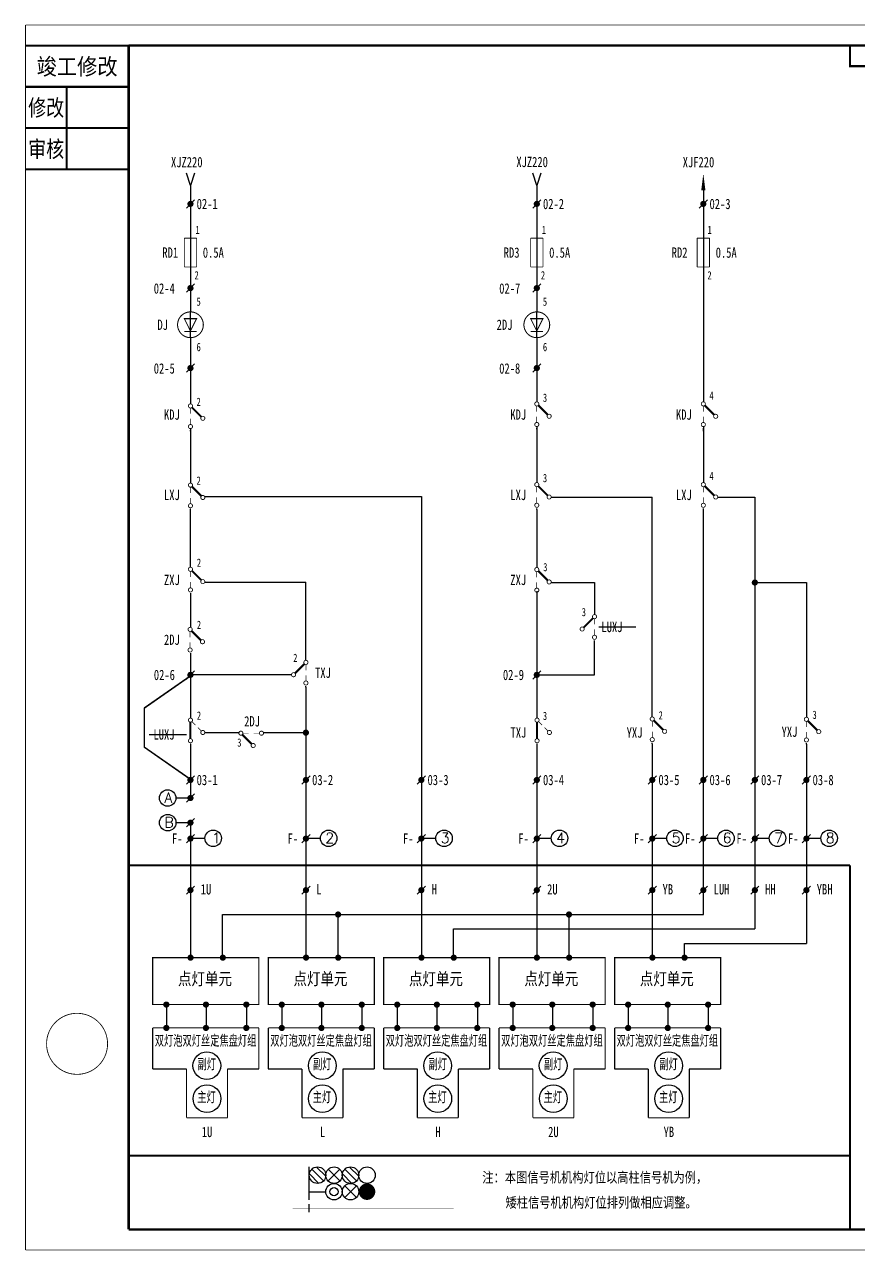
# Model space of a CAD drawing. Header units: millimetres. Extents: x -220 to 200, y -264 to 33.
# Drawn here: x -220.2 to -18, y -264.2 to 33 of the extents above; entities that cross this region are included whole.
import ezdxf
from ezdxf.enums import TextEntityAlignment as Align

# ---------------------------------------------------------------- set-up
doc = ezdxf.new("R2010")
doc.units = ezdxf.units.MM
doc.styles.add('CHINESE', font='SimSun.ttf', dxfattribs={"width": 0.9})
doc.styles.add('HZ', font='txt.shx', dxfattribs={"bigfont": 'hz.shx'})
doc.styles.add('ITALICC', font='txt', dxfattribs={"width": 0.75})

# ---------------------------------------------------------------- blocks, each defined once
blk = doc.blocks.new('234')
at = {"const_width": 0.2}
for points in [[(0.5, -0.5, 1), (-0.5, -0.5, 1)], [(3.5, -3.5, 1), (2.5, -3.5, 1)], [(0.5, -5.5, 1), (-0.5, -5.5, 1)]]:
    blk.add_lwpolyline(points, format="xyb", close=True, dxfattribs=at)
for points, const_width in [([(0, -1), (0, -5)], 0.5), ([(0.35, -0.85), (1.2, -1.7)], 0.15), ([(1.8, -2.3), (2.65, -3.15)], 0.15)]:
    blk.add_lwpolyline(points, dxfattribs=dict(const_width=const_width))
blk.add_lwpolyline([(2, -4.5, 0, 0, 0), (2, -5.5, 0.8, 0, 0), (2, -7.7, 0, 0, 0)], format="xyseb")
at = {"width": 0.8}
blk.add_attdef('0', text='', height=2, dxfattribs=at).set_placement((2, 0), align=Align.MIDDLE)
blk.add_attdef('RELAY', text='', height=2, dxfattribs=at).set_placement((-1, -3), align=Align.MIDDLE_RIGHT)
blk = doc.blocks.new('144')
at = {"const_width": 0.2}
for points in [[(1, 0, -1), (0, 0, -1)], [(6, 0, -1), (5, 0, -1)], [(4, -3, -1), (3, -3, -1)]]:
    blk.add_lwpolyline(points, format="xyb", close=True, dxfattribs=at)
for points, const_width in [([(2.4, 0), (1, 0)], 0.15), ([(5, 0), (3.6, 0)], 0.15), ([(0.85, -0.35), (3.15, -2.65)], 0.5)]:
    blk.add_lwpolyline(points, dxfattribs=dict(const_width=const_width))
blk.add_lwpolyline([(5.5, -1.3, 0, 0, 0), (5.5, -2.3, 0.8, 0, 0), (5.5, -4.5, 0, 0, 0)], format="xyseb")
at = {"width": 0.8}
for tag, p in [('RELAY', (3, 2.2)), ('0', (0, -2))]:
    blk.add_attdef(tag, text='', height=2, dxfattribs=at).set_placement(p, align=Align.MIDDLE)
blk = doc.blocks.new('244')
at = {"const_width": 0.2}
for points in [[(0.5, -0.5, 1), (-0.5, -0.5, 1)], [(3.5, -3.5, 1), (2.5, -3.5, 1)], [(0.5, -5.5, 1), (-0.5, -5.5, 1)]]:
    blk.add_lwpolyline(points, format="xyb", close=True, dxfattribs=at)
for points, const_width in [([(0, -1), (0, -2.4)], 0.15), ([(0.35, -0.85), (2.65, -3.15)], 0.5), ([(0, -3.6), (0, -5)], 0.15)]:
    blk.add_lwpolyline(points, dxfattribs=dict(const_width=const_width))
blk.add_lwpolyline([(2, -4.5, 0, 0, 0), (2, -5.5, 0.8, 0, 0), (2, -7.7, 0, 0, 0)], format="xyseb")
at = {"width": 0.8}
blk.add_attdef('0', text='', height=2, dxfattribs=at).set_placement((2, 0), align=Align.MIDDLE)
blk.add_attdef('RELAY', text='', height=2, dxfattribs=at).set_placement((-1, -3), align=Align.MIDDLE_RIGHT)
blk = doc.blocks.new('224')
at = {"const_width": 0.2}
for points in [[(0.5, -0.5, 1), (-0.5, -0.5, 1)], [(3.5, -3.5, 1), (2.5, -3.5, 1)], [(0.5, -5.5, 1), (-0.5, -5.5, 1)]]:
    blk.add_lwpolyline(points, format="xyb", close=True, dxfattribs=at)
for points, const_width in [([(0, -1), (0, -2.4)], 0.15), ([(0.35, -0.85), (2.65, -3.15)], 0.5), ([(0, -3.6), (0, -5)], 0.15)]:
    blk.add_lwpolyline(points, dxfattribs=dict(const_width=const_width))
blk.add_lwpolyline([(2, -7.7, 0, 0, 0), (2, -6.7, 0.8, 0, 0), (2, -4.5, 0, 0, 0)], format="xyseb")
at = {"width": 0.8}
blk.add_attdef('0', text='', height=2, dxfattribs=at).set_placement((2, 0), align=Align.MIDDLE)
blk.add_attdef('RELAY', text='', height=2, dxfattribs=at).set_placement((-1, -3), align=Align.MIDDLE_RIGHT)
blk = doc.blocks.new('W51')
for p, q in [((0, 0), (-1, 3)), ((1, 3), (0, 0))]:
    blk.add_line(p, q)
blk = doc.blocks.new('W56')
blk.add_lwpolyline([(-4, 0, 0, 1, 0), (0, 0, 1, 1, 0)], format="xyseb")
blk = doc.blocks.new('WK')
at = {"const_width": 0.5}
for points in [[(0, 0), (0, 5), (30, 5), (30, 0), (0, 0)], [(16, 0), (16, 5)]]:
    blk.add_lwpolyline(points, dxfattribs=at)

msp = doc.modelspace()

# ---------------------------------------------------------------- linework, layer by layer
at = {"color": 0}
for p, q in [((-179, -9.51), (-181, -11.51)), ((-95, -9.51), (-97, -11.51)), ((-54.61, -9.51), (-56.61, -11.51)), ((-179, -29.92), (-181, -31.92)), ((-95, -29.92), (-97, -31.92)), ((-181.5, -38.3), (-178.5, -38.3)), ((-180, -42.8), (-180, -36.8)), ((-97.5, -38.3), (-94.5, -38.3)), ((-96, -42.8), (-96, -36.8)), ((-179, -49.3), (-181, -51.3)), ((-95, -49.3), (-97, -51.3)), ((-179, -123.68), (-181, -125.68)), ((-95, -123.68), (-97, -125.68)), ((-180.07, -125.02), (-191.19, -132.78)), ((-191.19, -132.78), (-191.19, -142.2)), ((-180.07, -149.96), (-191.19, -142.2)), ((-179, -149.15), (-181, -151.15)), ((-151, -149.15), (-153, -151.15)), ((-123, -149.15), (-125, -151.15)), ((-95, -149.15), (-97, -151.15)), ((-67, -149.15), (-69, -151.15)), ((-54.61, -149.15), (-56.61, -151.15)), ((-42.11, -149.15), (-44.11, -151.15)), ((-29.61, -149.15), (-31.61, -151.15)), ((-180, -154.53), (-183.53, -154.53)), ((-179, -153.53), (-181, -155.53)), ((-179, -159.5), (-181, -161.5)), ((-180, -160.51), (-183.51, -160.51)), ((-179, -163.36), (-181, -165.36)), ((-151, -163.36), (-153, -165.36)), ((-123, -163.36), (-125, -165.36)), ((-95, -163.36), (-97, -165.36)), ((-67, -163.36), (-69, -165.36)), ((-54.61, -163.36), (-56.61, -165.36)), ((-42.11, -163.36), (-44.11, -165.36)), ((-29.61, -163.36), (-31.61, -165.36)), ((-180, -164.3), (-176.49, -164.3)), ((-152, -164.3), (-148.49, -164.3)), ((-124, -164.3), (-120.49, -164.3)), ((-96, -164.3), (-92.49, -164.3)), ((-68, -164.3), (-64.49, -164.3)), ((-55.61, -164.3), (-52.11, -164.3)), ((-43.11, -164.3), (-39.61, -164.3)), ((-30.61, -164.3), (-27.11, -164.3)), ((-179, -175.86), (-181, -177.86)), ((-180, -176.01), (-180, -193.21)), ((-151, -175.86), (-153, -177.86)), ((-152, -176.01), (-152, -193.21)), ((-123, -175.86), (-125, -177.86)), ((-124, -176.01), (-124, -193.21)), ((-95, -175.86), (-97, -177.86)), ((-96, -176.01), (-96, -193.21)), ((-67, -175.86), (-69, -177.86)), ((-68, -176.01), (-68, -193.21)), ((-54.61, -175.86), (-56.61, -177.86)), ((-42.11, -175.86), (-44.11, -177.86)), ((-29.61, -175.86), (-31.61, -177.86)), ((-172.19, -193.21), (-172.19, -182.77)), ((-144.19, -193.21), (-144.19, -182.77)), ((-88.19, -193.21), (-88.19, -182.77)), ((-116.19, -193.21), (-116.19, -186.27)), ((-60.19, -193.21), (-60.19, -189.77)), ((-185.83, -204.68), (-185.83, -210.25)), ((-176.22, -204.59), (-176.22, -210.25)), ((-166.42, -204.59), (-166.42, -210.25)), ((-157.83, -204.68), (-157.83, -210.25)), ((-148.22, -204.59), (-148.22, -210.25)), ((-138.42, -204.59), (-138.42, -210.25)), ((-129.83, -204.68), (-129.83, -210.25)), ((-120.22, -204.59), (-120.22, -210.25)), ((-110.42, -204.59), (-110.42, -210.25)), ((-101.83, -204.68), (-101.83, -210.25)), ((-92.22, -204.59), (-92.22, -210.25)), ((-82.42, -204.59), (-82.42, -210.25)), ((-73.83, -204.68), (-73.83, -210.25)), ((-64.22, -204.59), (-64.22, -210.25)), ((-54.42, -204.59), (-54.42, -210.25)), ((-189.14, -220.21), (-183, -220.21)), ((-181.56, -220.21), (-180.96, -220.21)), ((-171.01, -220.21), (-170.34, -220.21)), ((-161.14, -220.21), (-155, -220.21)), ((-153.56, -220.21), (-152.96, -220.21)), ((-143.01, -220.21), (-142.34, -220.21)), ((-133.14, -220.21), (-127, -220.21)), ((-125.56, -220.21), (-124.96, -220.21)), ((-115.01, -220.21), (-114.34, -220.21)), ((-105.14, -220.21), (-99, -220.21)), ((-97.56, -220.21), (-96.96, -220.21)), ((-87.01, -220.21), (-86.34, -220.21)), ((-77.14, -220.21), (-71, -220.21)), ((-69.56, -220.21), (-68.96, -220.21)), ((-59.01, -220.21), (-58.34, -220.21)), ((-151.18, -251.96), (-151.18, -243.96)), ((-151.16, -245.67), (-148.9, -247.94)), ((-150.59, -244.54), (-147.76, -247.37)), ((-149.46, -243.98), (-147.2, -246.24)), ((-146.59, -244.54), (-143.76, -247.37)), ((-146.59, -247.37), (-143.76, -244.54)), ((-143.16, -245.67), (-140.9, -247.94)), ((-142.59, -244.54), (-139.76, -247.37)), ((-141.46, -243.98), (-139.2, -246.24)), ((-142.59, -248.54), (-139.76, -251.37)), ((-142.59, -251.37), (-139.76, -248.54)), ((-151.18, -249.96), (-147.18, -249.96)), ((-151.18, -254.96), (-151.18, -252.96)), ((-151.18, -254.96), (-151.18, -252.96))]:
    msp.add_line(p, q, dxfattribs=at)
at = {"color": 3}
for p, q in [((-80.99, -113.03), (-71.99, -113.03)), ((-189.99, -139.16), (-180.99, -139.16))]:
    msp.add_line(p, q, dxfattribs=at)
at = {"color": 0}
for points, const_width in [([(-220, 32.88), (-220, -264.12)], 0.2), ([(200, 32.88), (-220, 32.88)], 0.2), ([(-195, 27.88), (-195, -259.12)], 0.6), ([(-181.5, -25.8), (-181.5, -18.8)], 0.2), ([(-181.5, -18.8), (-178.5, -18.8)], 0.2), ([(-178.5, -18.8), (-178.5, -25.8)], 0.2), ([(-97.5, -25.8), (-97.5, -18.8)], 0.2), ([(-97.5, -18.8), (-94.5, -18.8)], 0.2), ([(-94.5, -18.8), (-94.5, -25.8)], 0.2), ([(-57.11, -25.8), (-57.11, -18.8)], 0.2), ([(-57.11, -18.8), (-54.11, -18.8)], 0.2), ([(-54.11, -18.8), (-54.11, -25.8)], 0.2), ([(-181.5, -25.8), (-178.5, -25.8)], 0.2), ([(-97.5, -25.8), (-94.5, -25.8)], 0.2), ([(-57.11, -25.8), (-54.11, -25.8)], 0.2), ([(-180, -41.3), (-181.5, -38.3), (-178.5, -38.3), (-180, -41.3)], 0.25), ([(-96, -41.3), (-97.5, -38.3), (-94.5, -38.3), (-96, -41.3)], 0.25), ([(-178.5, -41.41), (-181.5, -41.41)], 0.25), ([(-94.5, -41.41), (-97.5, -41.41)], 0.25), ([(-195, -69.12), (-195, -69.12)], 0.2), ([(-195, -170.86), (-120, -170.86)], 0.5), ([(-120, -170.86), (-20.07, -170.86)], 0.5), ([(-20.07, -170.86), (-20.07, -259.12)], 0.5), ([(-189.14, -210.25), (-189.14, -220.21)], 0.3), ([(-189.14, -210.25), (-163.41, -210.25)], 0.3), ([(-163.41, -210.25), (-163.41, -220.21)], 0.3), ([(-161.14, -210.25), (-161.14, -220.21)], 0.3), ([(-161.14, -210.25), (-135.41, -210.25)], 0.3), ([(-135.41, -210.25), (-135.41, -220.21)], 0.3), ([(-133.14, -210.25), (-107.41, -210.25)], 0.3), ([(-133.14, -210.25), (-133.14, -220.21)], 0.3), ([(-107.41, -210.25), (-107.41, -220.21)], 0.3), ([(-105.14, -210.25), (-105.14, -220.21)], 0.3), ([(-105.14, -210.25), (-79.41, -210.25)], 0.3), ([(-79.41, -210.25), (-79.41, -220.21)], 0.3), ([(-77.14, -210.25), (-77.14, -220.21)], 0.3), ([(-77.14, -210.25), (-51.41, -210.25)], 0.3), ([(-51.41, -210.25), (-51.41, -220.21)], 0.3), ([(-180.96, -220.21), (-189.14, -220.21)], 0.3), ([(-180.96, -220.21), (-180.96, -232.06)], 0.3), ([(-171.01, -220.21), (-171.01, -232.06)], 0.3), ([(-171.01, -220.21), (-169.06, -220.21)], 0.3), ([(-169.06, -220.21), (-163.41, -220.21)], 0.3), ([(-152.96, -220.21), (-161.14, -220.21)], 0.3), ([(-152.96, -220.21), (-152.96, -232.06)], 0.3), ([(-143.01, -220.21), (-143.01, -232.06)], 0.3), ([(-143.01, -220.21), (-141.06, -220.21)], 0.3), ([(-141.06, -220.21), (-135.41, -220.21)], 0.3), ([(-124.96, -220.21), (-133.14, -220.21)], 0.3), ([(-124.96, -220.21), (-124.96, -232.06)], 0.3), ([(-115.01, -220.21), (-115.01, -232.06)], 0.3), ([(-115.01, -220.21), (-113.06, -220.21)], 0.3), ([(-113.06, -220.21), (-107.41, -220.21)], 0.3), ([(-96.96, -220.21), (-105.14, -220.21)], 0.3), ([(-96.96, -220.21), (-96.96, -232.06)], 0.3), ([(-87.01, -220.21), (-85.06, -220.21)], 0.3), ([(-87.01, -220.21), (-87.01, -232.06)], 0.3), ([(-85.06, -220.21), (-79.41, -220.21)], 0.3), ([(-68.96, -220.21), (-77.14, -220.21)], 0.3), ([(-68.96, -220.21), (-68.96, -232.06)], 0.3), ([(-59.01, -220.21), (-59.01, -232.06)], 0.3), ([(-59.01, -220.21), (-57.06, -220.21)], 0.3), ([(-57.06, -220.21), (-51.41, -220.21)], 0.3), ([(-180.96, -232.06), (-171.01, -232.06)], 0.3), ([(-152.96, -232.06), (-143.01, -232.06)], 0.3), ([(-124.96, -232.06), (-115.01, -232.06)], 0.3), ([(-96.96, -232.06), (-87.01, -232.06)], 0.3), ([(-68.96, -232.06), (-59.01, -232.06)], 0.3), ([(-195, -241.22), (-195, -241.22), (-20.07, -241.22)], 0.5), ([(-116.14, -253.96), (-116.14, -253.96), (-155.2, -253.96)], 0.1), ([(-195, -259.12), (195, -259.12)], 0.6), ([(-220, -264.12), (200, -264.12)], 0.2)]:
    msp.add_lwpolyline(points, dxfattribs=dict(at, const_width=const_width))
for points in [[(-220, 27.88, 0.5, 0.5, 0), (-195, 27.88, 0.5, 0.5, 0)], [(-220, 17.88, 0.5, 0.5, 0), (-195, 17.88, 0.5, 0.5, 0)], [(-210, -2.12, 0.5, 0.5, 0), (-210, 17.88, 0.5, 0.5, 0)], [(-220, 7.88, 0.5, 0.5, 0), (-195, 7.88, 0.5, 0.5, 0)], [(-220, -2.12, 0.5, 0.5, 0), (-195, -2.12, 0.5, 0.5, 0)], [(-175.66, -39.7, 0, 0, 0), (-175.66, -40.7, 0.8, 0, 0), (-175.66, -42.9, 0, 0, 0)], [(-91.66, -39.58, 0, 0, 0), (-91.66, -40.58, 0.8, 0, 0), (-91.66, -42.78, 0, 0, 0)]]:
    msp.add_lwpolyline(points, format="xyseb", dxfattribs=at)
for points, const_width in [([(195, 27.88), (-195, 27.88)], 0.6), ([(-189.14, -193.21), (-163.41, -193.21), (-163.41, -204.59), (-189.14, -204.59)], 0.3), ([(-161.14, -193.21), (-135.41, -193.21), (-135.41, -204.59), (-161.14, -204.59)], 0.3), ([(-133.14, -193.21), (-107.41, -193.21), (-107.41, -204.59), (-133.14, -204.59)], 0.3), ([(-105.14, -193.21), (-79.41, -193.21), (-79.41, -204.59), (-105.14, -204.59)], 0.3), ([(-77.14, -193.21), (-51.41, -193.21), (-51.41, -204.59), (-77.14, -204.59)], 0.3)]:
    msp.add_lwpolyline(points, close=True, dxfattribs=dict(at, const_width=const_width))
for points in [[(-180, -6.04), (-180, -36.8)], [(-96, -6.04), (-96, -36.8)], [(-55.61, -6.04), (-55.61, -58.49)], [(-180, -42.8), (-180, -58.98)], [(-96, -42.8), (-96, -58.49)], [(-180, -64.9), (-180, -78.18)], [(-180, -65.08), (-180, -65.08)], [(-180, -65.58), (-180, -65.34)], [(-96, -64.42), (-96, -78.06)], [(-96, -65.08), (-96, -64.85)], [(-55.61, -64.42), (-55.61, -78.06)], [(-55.61, -64.58), (-55.61, -64.58)], [(-55.61, -65.58), (-55.61, -64.85)], [(-176.5, -81.46), (-124, -81.46)], [(-124, -81.46), (-124, -180.52)], [(-92.5, -81.56), (-68, -81.56)], [(-68, -134.87), (-68, -81.56)], [(-52.11, -81.56), (-43.11, -81.56)], [(-43.11, -81.56), (-43.11, -186.27)], [(-180, -84.18), (-180, -84.18)], [(-180, -84.68), (-180, -84.44)], [(-180, -98.58), (-180, -84.68)], [(-96, -84.56), (-96, -84.33)], [(-96, -84.56), (-96, -98.65)], [(-55.61, -84.06), (-55.61, -84.06)], [(-55.61, -85.06), (-55.61, -84.33)], [(-55.61, -182.77), (-55.61, -84.56)], [(-176.5, -102.22), (-152, -102.22)], [(-152, -121.15), (-152, -102.22)], [(-92.5, -102.29), (-82, -102.29)], [(-82, -102.29), (-82, -110.06)], [(-43.11, -102.29), (-30.61, -102.29)], [(-30.61, -102.29), (-30.61, -134.95)], [(-180, -104.58), (-180, -104.59)], [(-180, -104.85), (-180, -113.15)], [(-96, -104.42), (-96, -135.15)], [(-82, -124.67), (-82, -116.31)], [(-180, -119.15), (-180, -119.17)], [(-180, -119.42), (-180, -135.15)], [(-155.5, -124.68), (-180, -124.68)], [(-96, -124.67), (-82, -124.67)], [(-152, -127.65), (-152, -127.44)], [(-152, -127.65), (-152, -182.77)], [(-176.5, -138.68), (-168.13, -138.68)], [(-162.29, -138.68), (-152, -138.68)], [(-180, -141.15), (-180, -141.17)], [(-180, -141.39), (-180, -154.53)], [(-96, -141.39), (-96, -180.52)], [(-68, -141.37), (-68, -141.13)], [(-68, -141.37), (-68, -180.52)], [(-30.61, -141.45), (-30.61, -141.22)], [(-30.61, -141.45), (-30.61, -189.77)], [(-180, -160.51), (-180, -182.77)], [(-124, -179.13), (-124, -186.27)], [(-96, -179.13), (-96, -182.77)], [(-172.19, -182.77), (-55.61, -182.77)], [(-116.19, -186.27), (-43.11, -186.27)], [(-60.19, -189.77), (-30.61, -189.77)]]:
    msp.add_lwpolyline(points, dxfattribs=at)
for points, const_width in [([(-180, -10.13, 1), (-180, -10.88, 1)], 0.75), ([(-96, -10.13, 1), (-96, -10.88, 1)], 0.75), ([(-55.61, -10.13, 1), (-55.61, -10.88, 1)], 0.75), ([(-180, -30.54, 1), (-180, -31.29, 1)], 0.75), ([(-96, -30.54, 1), (-96, -31.29, 1)], 0.75), ([(-180, -42.93, 1), (-180, -36.68, 1)], 0.25), ([(-96, -42.93, 1), (-96, -36.68, 1)], 0.25), ([(-180, -49.93, 1), (-180, -50.68, 1)], 0.75), ([(-96, -49.93, 1), (-96, -50.68, 1)], 0.75), ([(-43.49, -102.29, 1), (-42.74, -102.29, 1)], 0.75), ([(-180.38, -124.68, 1), (-179.62, -124.68, 1)], 0.75), ([(-96.38, -124.68, 1), (-95.62, -124.68, 1)], 0.75), ([(-152, -138.3, 1), (-152, -139.05, 1)], 0.75), ([(-180, -149.78, 1), (-180, -150.53, 1)], 0.75), ([(-152, -149.78, 1), (-152, -150.53, 1)], 0.75), ([(-124, -149.78, 1), (-124, -150.53, 1)], 0.75), ([(-96, -149.78, 1), (-96, -150.53, 1)], 0.75), ([(-68, -149.78, 1), (-68, -150.53, 1)], 0.75), ([(-55.61, -149.78, 1), (-55.61, -150.53, 1)], 0.75), ([(-43.11, -149.78, 1), (-43.11, -150.53, 1)], 0.75), ([(-30.61, -149.78, 1), (-30.61, -150.53, 1)], 0.75), ([(-180, -154.15, 1), (-180, -154.9, 1)], 0.75), ([(-180, -160.13, 1), (-180, -160.88, 1)], 0.75), ([(-180, -163.99, 1), (-180, -164.74, 1)], 0.75), ([(-152, -163.99, 1), (-152, -164.74, 1)], 0.75), ([(-124, -163.99, 1), (-124, -164.74, 1)], 0.75), ([(-96, -163.99, 1), (-96, -164.74, 1)], 0.75), ([(-68, -163.99, 1), (-68, -164.74, 1)], 0.75), ([(-55.61, -163.99, 1), (-55.61, -164.74, 1)], 0.75), ([(-43.11, -163.99, 1), (-43.11, -164.74, 1)], 0.75), ([(-30.61, -163.99, 1), (-30.61, -164.74, 1)], 0.75), ([(-180, -176.49, 1), (-180, -177.24, 1)], 0.75), ([(-152, -176.49, 1), (-152, -177.24, 1)], 0.75), ([(-124, -176.49, 1), (-124, -177.24, 1)], 0.75), ([(-96, -176.49, 1), (-96, -177.24, 1)], 0.75), ([(-68, -176.49, 1), (-68, -177.24, 1)], 0.75), ([(-55.61, -176.49, 1), (-55.61, -177.24, 1)], 0.75), ([(-43.11, -176.49, 1), (-43.11, -177.24, 1)], 0.75), ([(-30.61, -176.49, 1), (-30.61, -177.24, 1)], 0.75), ([(-144.19, -182.4, 1), (-144.19, -183.15, 1)], 0.75), ([(-88.19, -182.4, 1), (-88.19, -183.15, 1)], 0.75), ([(-179.97, -192.85, 1), (-179.97, -193.6, 1)], 0.75), ([(-172.15, -192.86, 1), (-172.15, -193.61, 1)], 0.75), ([(-151.97, -192.85, 1), (-151.97, -193.6, 1)], 0.75), ([(-144.15, -192.86, 1), (-144.15, -193.61, 1)], 0.75), ([(-123.97, -192.85, 1), (-123.97, -193.6, 1)], 0.75), ([(-116.15, -192.86, 1), (-116.15, -193.61, 1)], 0.75), ([(-95.97, -192.85, 1), (-95.97, -193.6, 1)], 0.75), ([(-88.15, -192.86, 1), (-88.15, -193.61, 1)], 0.75), ([(-67.97, -192.85, 1), (-67.97, -193.6, 1)], 0.75), ([(-60.15, -192.86, 1), (-60.15, -193.61, 1)], 0.75), ([(-185.85, -204.24, 1), (-185.85, -204.99, 1)], 0.75), ([(-176.24, -204.24, 1), (-176.24, -204.99, 1)], 0.75), ([(-166.45, -204.24, 1), (-166.45, -204.99, 1)], 0.75), ([(-157.85, -204.24, 1), (-157.85, -204.99, 1)], 0.75), ([(-148.24, -204.24, 1), (-148.24, -204.99, 1)], 0.75), ([(-138.45, -204.24, 1), (-138.45, -204.99, 1)], 0.75), ([(-129.85, -204.24, 1), (-129.85, -204.99, 1)], 0.75), ([(-120.24, -204.24, 1), (-120.24, -204.99, 1)], 0.75), ([(-110.45, -204.24, 1), (-110.45, -204.99, 1)], 0.75), ([(-101.85, -204.24, 1), (-101.85, -204.99, 1)], 0.75), ([(-92.24, -204.24, 1), (-92.24, -204.99, 1)], 0.75), ([(-82.45, -204.24, 1), (-82.45, -204.99, 1)], 0.75), ([(-73.85, -204.24, 1), (-73.85, -204.99, 1)], 0.75), ([(-64.24, -204.24, 1), (-64.24, -204.99, 1)], 0.75), ([(-54.45, -204.24, 1), (-54.45, -204.99, 1)], 0.75), ([(-214.9, -214.12, 1), (-200.1, -214.12, 1)], 0.2), ([(-185.85, -209.9, 1), (-185.85, -210.65, 1)], 0.75), ([(-176.24, -209.9, 1), (-176.24, -210.65, 1)], 0.75), ([(-166.45, -209.9, 1), (-166.45, -210.65, 1)], 0.75), ([(-157.85, -209.9, 1), (-157.85, -210.65, 1)], 0.75), ([(-148.24, -209.9, 1), (-148.24, -210.65, 1)], 0.75), ([(-138.45, -209.9, 1), (-138.45, -210.65, 1)], 0.75), ([(-129.85, -209.9, 1), (-129.85, -210.65, 1)], 0.75), ([(-120.24, -209.9, 1), (-120.24, -210.65, 1)], 0.75), ([(-110.45, -209.9, 1), (-110.45, -210.65, 1)], 0.75), ([(-101.85, -209.9, 1), (-101.85, -210.65, 1)], 0.75), ([(-92.24, -209.9, 1), (-92.24, -210.65, 1)], 0.75), ([(-82.45, -209.9, 1), (-82.45, -210.65, 1)], 0.75), ([(-73.85, -209.9, 1), (-73.85, -210.65, 1)], 0.75), ([(-64.24, -209.9, 1), (-64.24, -210.65, 1)], 0.75), ([(-54.45, -209.9, 1), (-54.45, -210.65, 1)], 0.75), ([(-138.18, -249.96, 1), (-136.18, -249.96, 1)], 2)]:
    msp.add_lwpolyline(points, format="xyb", close=True, dxfattribs=dict(at, const_width=const_width))
at = {"color": 3, "const_width": 0.3}
for points in [[(-180.1, -125.04), (-191.22, -132.8)], [(-191.22, -132.8), (-191.22, -142.22)], [(-180.1, -149.98), (-191.22, -142.22)]]:
    msp.add_lwpolyline(points, dxfattribs=at)
at = {"color": 0, "linetype": 'Continuous'}
for centre in [(-185.53, -154.53), (-185.51, -160.51), (-174.49, -164.3), (-146.49, -164.3), (-118.49, -164.3), (-90.49, -164.3), (-62.49, -164.3), (-50.11, -164.3), (-37.61, -164.3), (-25.11, -164.3)]:
    msp.add_circle(centre, 2, dxfattribs=at)
at = {"color": 0}
for centre, radius in [((-176.03, -219.41), 3.36), ((-148.03, -219.41), 3.36), ((-120.03, -219.41), 3.36), ((-92.03, -219.41), 3.36), ((-64.03, -219.41), 3.36), ((-176.01, -227.41), 3.36), ((-148.01, -227.41), 3.36), ((-120.01, -227.41), 3.36), ((-92.01, -227.41), 3.36), ((-64.01, -227.41), 3.36), ((-149.18, -245.96), 2), ((-145.18, -245.96), 2), ((-141.18, -245.96), 2), ((-137.18, -245.96), 2), ((-145.18, -249.96), 2), ((-145.18, -249.96), 1), ((-141.18, -249.96), 2)]:
    msp.add_circle(centre, radius, dxfattribs=at)

# ---------------------------------------------------------------- block references
for name, p in [('WK', (-20.07, 22.88)), ('W51', (-180, -6.04)), ('W51', (-96, -6.04)), ('W51', (-96, -6.04)), ('244', (-180, -58.98)), ('244', (-96, -58.49)), ('244', (-55.61, -58.49)), ('244', (-180, -78.18)), ('244', (-96, -78.06)), ('244', (-55.61, -78.06)), ('224', (-180, -98.58)), ('224', (-96, -98.65)), ('244', (-180.08, -113.15)), ('234', (-180, -135.15)), ('234', (-95.94, -135.15)), ('244', (-68, -134.87)), ('244', (-30.61, -134.95)), ('144', (-168.28, -138.81))]:
    msp.add_blockref(name, p, dxfattribs=at)
at = {"color": 0, "rotation": 270}
msp.add_blockref('W56', (-55.61, -7.18), dxfattribs=at)
at = {"color": 0, "xscale": -1}
for p in [(-82, -110.06), (-152, -121.15)]:
    msp.add_blockref('244', p, dxfattribs=at)

# ---------------------------------------------------------------- texts
at = {"color": 0, "style": 'CHINESE'}
for s, width, p in [('竣工修改', 0.9, (-207.5, 22.88)), ('修改', 0.8, (-215, 12.88)), ('审核', 0.8, (-215, 2.88))]:
    msp.add_text(s, height=4, dxfattribs=dict(at, width=width)).set_placement(p, align=Align.MIDDLE)
at = {"color": 0}
for s, height, style, width, p in [('XJZ220', 2.5, 'ITALICC', 0.75, (-184.72, -1.62)), ('XJZ220', 2.5, 'ITALICC', 0.75, (-100.96, -1.58)), ('XJF220', 2.5, 'ITALICC', 0.75, (-60.61, -1.62)), ('点灯单元', 3, 'CHINESE', 0.8, (-183.02, -199.86)), ('点灯单元', 3, 'CHINESE', 0.8, (-155.02, -199.86)), ('点灯单元', 3, 'CHINESE', 0.8, (-127.02, -199.86)), ('点灯单元', 3, 'CHINESE', 0.8, (-99.02, -199.86)), ('点灯单元', 3, 'CHINESE', 0.8, (-71.02, -199.86)), ('双灯泡双灯丝定焦盘灯组', 2.5, 'CHINESE', 0.64, (-188.65, -214.55)), ('双灯泡双灯丝定焦盘灯组', 2.5, 'CHINESE', 0.64, (-160.65, -214.55)), ('双灯泡双灯丝定焦盘灯组', 2.5, 'CHINESE', 0.64, (-132.65, -214.55)), ('双灯泡双灯丝定焦盘灯组', 2.5, 'CHINESE', 0.64, (-104.65, -214.55)), ('双灯泡双灯丝定焦盘灯组', 2.5, 'CHINESE', 0.64, (-76.65, -214.55)), ('副灯', 2.5, 'CHINESE', 0.64, (-178.28, -220.26)), ('副灯', 2.5, 'CHINESE', 0.64, (-150.28, -220.26)), ('副灯', 2.5, 'CHINESE', 0.64, (-122.28, -220.26)), ('副灯', 2.5, 'CHINESE', 0.64, (-94.28, -220.26)), ('副灯', 2.5, 'CHINESE', 0.64, (-66.28, -220.26)), ('主灯', 2.5, 'CHINESE', 0.64, (-178.35, -228.26)), ('主灯', 2.5, 'CHINESE', 0.64, (-150.35, -228.26)), ('主灯', 2.5, 'CHINESE', 0.64, (-122.35, -228.26)), ('主灯', 2.5, 'CHINESE', 0.64, (-94.35, -228.26)), ('主灯', 2.5, 'CHINESE', 0.64, (-66.35, -228.26)), ('注：本图信号机机构灯位以高柱信号机为例，', 2.5, 'CHINESE', 0.8, (-109.22, -247.74)), ('矮柱信号机机构灯位排列做相应调整。', 2.5, 'CHINESE', 0.8, (-103.6, -253.83))]:
    msp.add_text(s, height=height, dxfattribs=dict(at, style=style, width=width)).set_placement(p)
at = {"color": 3, "style": 'ITALICC', "width": 0.75}
for s, p in [('02-1', (-178.5, -10.51)), ('02-2', (-94.5, -10.51)), ('02-3', (-54.11, -10.51)), ('02-4', (-188.9, -31)), ('02-7', (-105.12, -31)), ('02-5', (-188.9, -50.39)), ('02-8', (-105.12, -50.39)), ('02-6', (-188.88, -124.68)), ('02-9', (-104.22, -124.68)), ('03-1', (-178.5, -150.15)), ('03-2', (-150.5, -150.15)), ('03-3', (-122.5, -150.15)), ('03-4', (-94.5, -150.15)), ('03-5', (-66.5, -150.15)), ('03-6', (-54.11, -150.15)), ('03-7', (-41.61, -150.15)), ('03-8', (-29.11, -150.15))]:
    msp.add_text(s, height=2.5, dxfattribs=at).set_placement(p, align=Align.MIDDLE_LEFT)
at = {"color": 0, "style": 'ITALICC'}
for s, width, p, p2 in [('1', 1.5, (-178.77, -17.8), (-177.77, -17.8)), ('1', 1.5, (-94.77, -17.8), (-93.77, -17.8)), ('1', 1.5, (-54.57, -17.8), (-53.57, -17.8)), ('2', 0.75, (-179, -28.8), (-178, -28.8)), ('2', 0.75, (-95, -28.8), (-94, -28.8)), ('2', 0.75, (-54.61, -28.8), (-53.61, -28.8))]:
    msp.add_text(s, height=2, dxfattribs=dict(at, width=width)).set_placement(p, p2, align=Align.FIT)
at = {"color": 0, "style": 'ITALICC', "width": 0.75}
for s, p in [('RD1', (-186.82, -22.3)), ('0.5A', (-177, -22.3)), ('RD3', (-104.02, -22.3)), ('0.5A', (-93, -22.3)), ('RD2', (-63.28, -22.3)), ('0.5A', (-52.61, -22.3)), ('DJ', (-188.01, -39.8)), ('2DJ', (-105.74, -39.8)), ('LUXJ', (-80.32, -113.06)), ('LUXJ', (-188.97, -139.12)), ('F-', (-184.47, -164.36)), ('F-', (-156.47, -164.36)), ('F-', (-128.47, -164.36)), ('F-', (-100.47, -164.36)), ('F-', (-72.47, -164.36)), ('F-', (-60.08, -164.36)), ('F-', (-47.58, -164.36)), ('F-', (-35.08, -164.36)), ('1U', (-177.5, -176.66)), ('L', (-149.5, -176.66)), ('H', (-121.5, -176.66)), ('2U', (-93.5, -176.66)), ('YB', (-65.5, -176.66)), ('LUH', (-53.11, -176.66)), ('HH', (-40.61, -176.66)), ('YBH', (-28.11, -176.66))]:
    msp.add_text(s, height=2.5, dxfattribs=at).set_placement(p, align=Align.MIDDLE_LEFT)
for s, p in [('5', (-177.5, -35.8)), ('5', (-93.5, -35.8)), ('6', (-177.5, -46.8)), ('6', (-93.5, -46.8))]:
    msp.add_text(s, height=2, dxfattribs=at).set_placement(p, align=Align.BOTTOM_RIGHT)
at = {"color": 3, "style": 'ITALICC', "width": 0.75}
for s, p in [('4', (-53.11, -58.58)), ('2', (-177.5, -60.08)), ('3', (-93.5, -59.08)), ('2', (-177.5, -79.18)), ('3', (-93.5, -78.56)), ('4', (-53.11, -78.06)), ('2', (-177.43, -99.08)), ('3', (-93.43, -100.15)), ('3', (-84.07, -111.06)), ('2', (-177.43, -114.15)), ('2', (-154.07, -122.15)), ('2', (-177.43, -136.15)), ('3', (-93.5, -136.22)), ('2', (-65.43, -136.09)), ('3', (-28.11, -135.95)), ('3', (-167.63, -142.68))]:
    msp.add_text(s, height=2, dxfattribs=at).set_placement(p, align=Align.BOTTOM_RIGHT)
at = {"color": 0, "style": 'ITALICC', "width": 0.75}
for s, p in [('KDJ', (-184.51, -63.58)), ('KDJ', (-100.51, -63.58)), ('KDJ', (-60.34, -63.58)), ('LXJ', (-184.51, -83.06)), ('LXJ', (-100.51, -83.06)), ('LXJ', (-60.34, -83.06)), ('ZXJ', (-184.51, -103.65)), ('ZXJ', (-100.51, -103.65)), ('2DJ', (-184.51, -118.15)), ('TXJ', (-147.86, -126.15)), ('2DJ', (-165.06, -137.93)), ('TXJ', (-100.46, -140.65)), ('YXJ', (-72.29, -140.65)), ('YXJ', (-34.72, -140.45))]:
    msp.add_text(s, height=2.5, dxfattribs=at).set_placement(p, align=Align.BOTTOM_CENTER)
at = {"color": 0, "style": 'HZ'}
for s, p in [('A', (-186.33, -155.68)), ('B', (-186.31, -161.66)), ('1', (-174.81, -165.45)), ('2', (-147.3, -165.45)), ('3', (-119.3, -165.45)), ('4', (-91.3, -165.45)), ('5', (-63.3, -165.45)), ('6', (-50.91, -165.45)), ('7', (-38.41, -165.45)), ('8', (-25.91, -165.45))]:
    msp.add_text(s, height=2.5, dxfattribs=at).set_placement(p)
at = {"color": 0, "style": 'ITALICC', "width": 0.75}
for s, p in [('1U', (-175.97, -234.22)), ('L', (-147.97, -234.22)), ('H', (-119.97, -234.22)), ('2U', (-91.97, -234.22)), ('YB', (-63.97, -234.22))]:
    msp.add_text(s, height=2.5, dxfattribs=at).set_placement(p, align=Align.TOP_CENTER)

doc.saveas('drawing.dxf')
